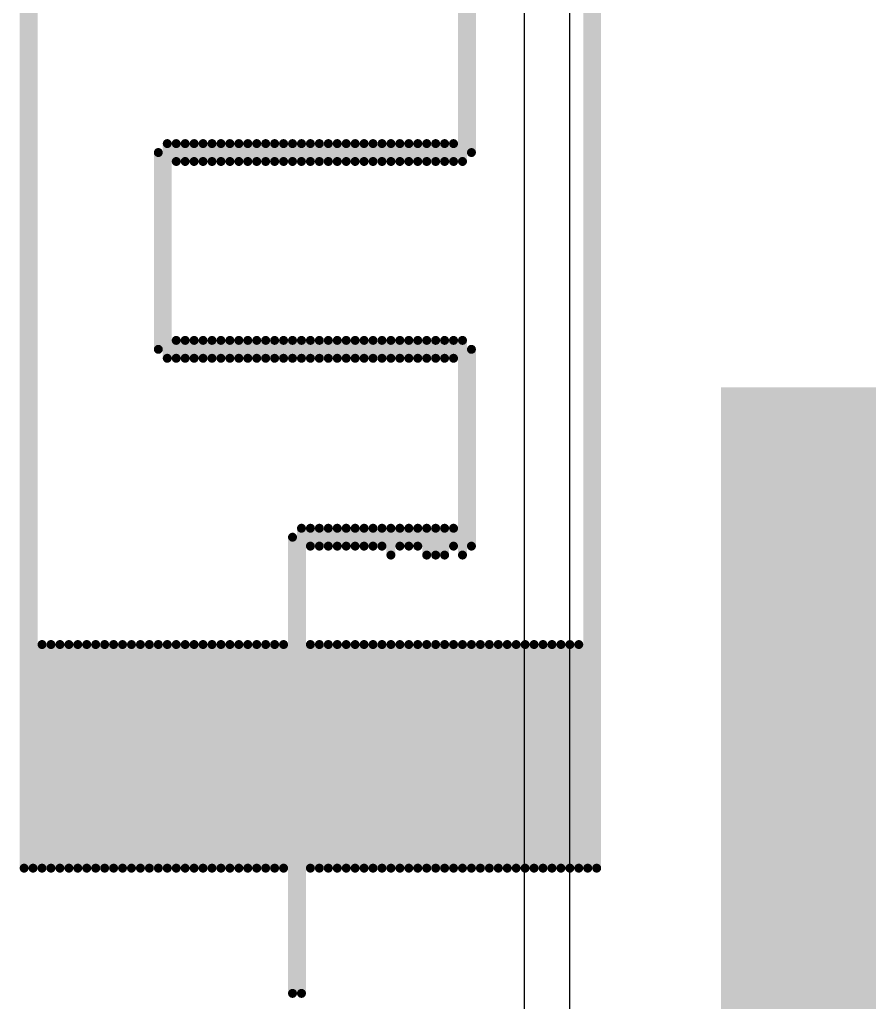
# Model space of a CAD drawing. Header units: millimetres. Extents: x 1.01 to 3.59, y 0.05 to 3.22.
# Drawn here: x 2.866 to 3.056, y 1.936 to 2.1557 of the extents above; entities that cross this region are included whole.
import ezdxf

# ---------------------------------------------------------------- set-up
doc = ezdxf.new("R2010")
doc.units = ezdxf.units.MM
doc.header["$MEASUREMENT"] = 0
for name, color, linetype in [('BottomOverlay', 54, 'Continuous'), ('TopLayer', 1, 'Continuous'), ('TopPaste', 8, 'Continuous'), ('TopSolder', 216, 'Continuous')]:
    doc.layers.add(name, color=color, linetype=linetype)

# ---------------------------------------------------------------- blocks, each defined once
blk = doc.blocks.new('INDUCTOR_SS1260_103MLD_122')
at = {"layer": 'TopLayer', "const_width": 0.03937}
for points in [[(-0.26406, 0.21185, 1), (-0.22469, 0.21185, 1)], [(-0.18531, 0.21185, 1), (-0.14594, 0.21185, 1)]]:
    blk.add_lwpolyline(points, format="xyb", close=True, dxfattribs=at)
at = {"layer": 'TopLayer'}
for points in [[(-0.24437, 0.25122), (-0.24437, -0.22122), (-0.16563, 0.25122), (-0.16563, -0.22122)], [(-0.1815, 0.25122), (-0.1815, -0.22122), (-0.1065, 0.25122), (-0.1065, -0.22122)]]:
    blk.add_solid(points, dxfattribs=at)
at = {"layer": 'TopPaste', "const_width": 0.03937}
for points in [[(-0.26406, 0.21185, 1), (-0.22469, 0.21185, 1)], [(-0.18531, 0.21185, 1), (-0.14594, 0.21185, 1)]]:
    blk.add_lwpolyline(points, format="xyb", close=True, dxfattribs=at)
at = {"layer": 'TopPaste'}
for points in [[(-0.24437, 0.25122), (-0.24437, -0.22122), (-0.16563, 0.25122), (-0.16563, -0.22122)], [(-0.1815, 0.25122), (-0.1815, -0.22122), (-0.1065, 0.25122), (-0.1065, -0.22122)]]:
    blk.add_solid(points, dxfattribs=at)
at = {"layer": 'TopSolder', "const_width": 0.04337}
for points in [[(-0.26606, 0.21185, 1), (-0.22269, 0.21185, 1)], [(-0.18731, 0.21185, 1), (-0.14394, 0.21185, 1)]]:
    blk.add_lwpolyline(points, format="xyb", close=True, dxfattribs=at)
at = {"layer": 'TopSolder'}
for points in [[(-0.24437, 0.25522), (-0.24437, -0.22522), (-0.16563, 0.25522), (-0.16563, -0.22522)], [(-0.1855, 0.25522), (-0.1855, -0.22522), (-0.1025, 0.25522), (-0.1025, -0.22522)]]:
    blk.add_solid(points, dxfattribs=at)
blk = doc.blocks.new('MEP_LOGO_BIG_B_165')
at = {"layer": 'BottomOverlay', "const_width": 0.002}
for points in [[(0.005, 0.001), (0.373, 0.001)], [(0.005, -0.001), (0.375, -0.001)], [(0.005, -0.003), (0.055, -0.003)], [(0.005, -0.005), (0.055, -0.005)], [(0.005, -0.007), (0.055, -0.007)], [(0.005, -0.009), (0.055, -0.009)], [(0.005, -0.011), (0.055, -0.011)], [(0.005, -0.013), (0.055, -0.013)], [(0.005, -0.015), (0.055, -0.015)], [(0.005, -0.017), (0.055, -0.017)], [(0.005, -0.019), (0.055, -0.019)], [(0.005, -0.021), (0.055, -0.021)], [(0.005, -0.023), (0.055, -0.023)], [(0.005, -0.025), (0.055, -0.025)], [(0.005, -0.027), (0.055, -0.027)], [(0.005, -0.029), (0.055, -0.029)], [(0.121, -0.029), (0.165, -0.029)], [(0.005, -0.031), (0.055, -0.031)], [(0.119, -0.031), (0.167, -0.031)], [(0.005, -0.033), (0.055, -0.033)], [(0.119, -0.033), (0.123, -0.033)], [(0.163, -0.033), (0.167, -0.033)], [(0.005, -0.035), (0.055, -0.035)], [(0.119, -0.035), (0.123, -0.035)], [(0.163, -0.035), (0.167, -0.035)], [(0.005, -0.037), (0.055, -0.037)], [(0.119, -0.037), (0.123, -0.037)], [(0.163, -0.037), (0.167, -0.037)], [(0.005, -0.039), (0.055, -0.039)], [(0.119, -0.039), (0.123, -0.039)], [(0.163, -0.039), (0.167, -0.039)], [(0.005, -0.041), (0.055, -0.041)], [(0.119, -0.041), (0.123, -0.041)], [(0.163, -0.041), (0.167, -0.041)], [(0.005, -0.043), (0.055, -0.043)], [(0.119, -0.043), (0.123, -0.043)], [(0.163, -0.043), (0.167, -0.043)], [(0.005, -0.045), (0.055, -0.045)], [(0.005, -0.047), (0.055, -0.047)], [(0.119, -0.045), (0.123, -0.045)], [(0.119, -0.047), (0.123, -0.047)], [(0.163, -0.045), (0.167, -0.045)], [(0.163, -0.047), (0.167, -0.047)], [(0.005, -0.049), (0.055, -0.049)], [(0.119, -0.049), (0.123, -0.049)], [(0.163, -0.049), (0.167, -0.049)], [(0.005, -0.051), (0.055, -0.051)], [(0.119, -0.051), (0.123, -0.051)], [(0.163, -0.051), (0.167, -0.051)], [(0.005, -0.053), (0.055, -0.053)], [(0.119, -0.053), (0.123, -0.053)], [(0.163, -0.053), (0.167, -0.053)], [(0.005, -0.055), (0.055, -0.055)], [(0.119, -0.055), (0.123, -0.055)], [(0.163, -0.055), (0.167, -0.055)], [(0.005, -0.057), (0.055, -0.057)], [(0.119, -0.057), (0.123, -0.057)], [(0.163, -0.057), (0.167, -0.057)], [(-0.023, -0.059), (0.079, -0.059)], [(0.119, -0.059), (0.123, -0.059)], [(0.163, -0.059), (0.167, -0.059)], [(-0.023, -0.061), (0.081, -0.061)], [(0.119, -0.061), (0.123, -0.061)], [(0.163, -0.061), (0.167, -0.061)], [(0.005, -0.063), (0.055, -0.063)], [(0.077, -0.063), (0.081, -0.063)], [(0.119, -0.063), (0.123, -0.063)], [(0.163, -0.063), (0.167, -0.063)], [(0.005, -0.065), (0.055, -0.065)], [(0.077, -0.065), (0.081, -0.065)], [(0.119, -0.065), (0.123, -0.065)], [(0.163, -0.065), (0.167, -0.065)], [(0.005, -0.067), (0.055, -0.067)], [(0.005, -0.069), (0.055, -0.069)], [(0.077, -0.067), (0.081, -0.067)], [(0.077, -0.069), (0.081, -0.069)], [(0.119, -0.067), (0.123, -0.067)], [(0.119, -0.069), (0.123, -0.069)], [(0.163, -0.067), (0.167, -0.067)], [(0.163, -0.069), (0.167, -0.069)], [(0.005, -0.071), (0.055, -0.071)], [(0.077, -0.071), (0.081, -0.071)], [(0.119, -0.071), (0.123, -0.071)], [(0.163, -0.071), (0.167, -0.071)], [(0.005, -0.073), (0.055, -0.073)], [(0.077, -0.073), (0.081, -0.073)], [(0.119, -0.073), (0.123, -0.073)], [(0.163, -0.073), (0.167, -0.073)], [(0.005, -0.075), (0.055, -0.075)], [(0.077, -0.075), (0.081, -0.075)], [(0.119, -0.075), (0.123, -0.075)], [(0.163, -0.075), (0.167, -0.075)], [(0.005, -0.077), (0.055, -0.077)], [(0.077, -0.077), (0.081, -0.077)], [(0.119, -0.077), (0.123, -0.077)], [(0.163, -0.077), (0.167, -0.077)], [(0.005, -0.079), (0.055, -0.079)], [(0.077, -0.079), (0.081, -0.079)], [(0.119, -0.079), (0.123, -0.079)], [(0.163, -0.079), (0.167, -0.079)], [(0.005, -0.081), (0.055, -0.081)], [(0.075, -0.081), (0.081, -0.081)], [(0.119, -0.081), (0.123, -0.081)], [(0.163, -0.081), (0.167, -0.081)], [(0.005, -0.083), (0.055, -0.083)], [(0.077, -0.083), (0.081, -0.083)], [(0.119, -0.083), (0.123, -0.083)], [(0.163, -0.083), (0.167, -0.083)], [(0.005, -0.085), (0.055, -0.085)], [(0.077, -0.085), (0.081, -0.085)], [(0.119, -0.085), (0.123, -0.085)], [(0.163, -0.085), (0.167, -0.085)], [(0.005, -0.087), (0.055, -0.087)], [(0.077, -0.087), (0.081, -0.087)], [(0.119, -0.087), (0.123, -0.087)], [(0.163, -0.087), (0.167, -0.087)], [(0.005, -0.089), (0.055, -0.089)], [(0.005, -0.091), (0.055, -0.091)], [(0.075, -0.089), (0.081, -0.089)], [(0.075, -0.091), (0.081, -0.091)], [(0.119, -0.089), (0.123, -0.089)], [(0.119, -0.091), (0.123, -0.091)], [(0.163, -0.089), (0.167, -0.089)], [(0.163, -0.091), (0.167, -0.091)], [(0.005, -0.093), (0.055, -0.093)], [(0.075, -0.093), (0.081, -0.093)], [(0.119, -0.093), (0.123, -0.093)], [(0.163, -0.093), (0.167, -0.093)], [(0.005, -0.095), (0.055, -0.095)], [(0.077, -0.095), (0.081, -0.095)], [(0.119, -0.095), (0.123, -0.095)], [(0.163, -0.095), (0.167, -0.095)], [(0.005, -0.097), (0.055, -0.097)], [(0.075, -0.097), (0.123, -0.097)], [(0.163, -0.097), (0.209, -0.097)], [(0.005, -0.099), (0.055, -0.099)], [(0.077, -0.099), (0.121, -0.099)], [(0.165, -0.099), (0.207, -0.099)], [(0.005, -0.101), (0.055, -0.101)], [(0.005, -0.103), (0.055, -0.103)], [(0.005, -0.105), (0.055, -0.105)], [(0.005, -0.107), (0.055, -0.107)], [(0.005, -0.109), (0.055, -0.109)], [(0.005, -0.111), (0.055, -0.111)], [(0.005, -0.113), (0.055, -0.113)], [(0.005, -0.115), (0.055, -0.115)], [(0.005, -0.117), (0.055, -0.117)], [(0.005, -0.119), (0.055, -0.119)], [(0.005, -0.121), (0.055, -0.121)], [(0.005, -0.123), (0.055, -0.123)], [(0.005, -0.125), (0.375, -0.125)], [(0.005, -0.127), (0.373, -0.127)]]:
    blk.add_lwpolyline(points, dxfattribs=at)
at = {"layer": 'BottomOverlay', "const_width": 0.001}
for points in [[(0.0045, 0.001, 1), (0.0055, 0.001, 1)], [(0.0045, -0.001, 1), (0.0055, -0.001, 1)], [(0.0045, -0.003, 1), (0.0055, -0.003, 1)], [(0.0545, -0.003, 1), (0.0555, -0.003, 1)], [(0.0045, -0.005, 1), (0.0055, -0.005, 1)], [(0.0545, -0.005, 1), (0.0555, -0.005, 1)], [(0.0045, -0.007, 1), (0.0055, -0.007, 1)], [(0.0545, -0.007, 1), (0.0555, -0.007, 1)], [(0.0045, -0.009, 1), (0.0055, -0.009, 1)], [(0.0545, -0.009, 1), (0.0555, -0.009, 1)], [(0.0045, -0.011, 1), (0.0055, -0.011, 1)], [(0.0545, -0.011, 1), (0.0555, -0.011, 1)], [(0.0045, -0.013, 1), (0.0055, -0.013, 1)], [(0.0545, -0.013, 1), (0.0555, -0.013, 1)], [(0.0045, -0.015, 1), (0.0055, -0.015, 1)], [(0.0545, -0.015, 1), (0.0555, -0.015, 1)], [(0.0045, -0.017, 1), (0.0055, -0.017, 1)], [(0.0545, -0.017, 1), (0.0555, -0.017, 1)], [(0.0045, -0.019, 1), (0.0055, -0.019, 1)], [(0.0545, -0.019, 1), (0.0555, -0.019, 1)], [(0.0045, -0.021, 1), (0.0055, -0.021, 1)], [(0.0545, -0.021, 1), (0.0555, -0.021, 1)], [(0.0045, -0.023, 1), (0.0055, -0.023, 1)], [(0.0045, -0.025, 1), (0.0055, -0.025, 1)], [(0.0545, -0.023, 1), (0.0555, -0.023, 1)], [(0.0545, -0.025, 1), (0.0555, -0.025, 1)], [(0.0045, -0.027, 1), (0.0055, -0.027, 1)], [(0.0545, -0.027, 1), (0.0555, -0.027, 1)], [(0.0045, -0.029, 1), (0.0055, -0.029, 1)], [(0.0545, -0.029, 1), (0.0555, -0.029, 1)], [(0.1205, -0.029, 1), (0.1215, -0.029, 1)], [(0.1645, -0.029, 1), (0.1655, -0.029, 1)], [(0.0045, -0.031, 1), (0.0055, -0.031, 1)], [(0.0545, -0.031, 1), (0.0555, -0.031, 1)], [(0.1185, -0.031, 1), (0.1195, -0.031, 1)], [(0.1665, -0.031, 1), (0.1675, -0.031, 1)], [(0.0045, -0.033, 1), (0.0055, -0.033, 1)], [(0.0545, -0.033, 1), (0.0555, -0.033, 1)], [(0.1185, -0.033, 1), (0.1195, -0.033, 1)], [(0.1225, -0.033, 1), (0.1235, -0.033, 1)], [(0.1625, -0.033, 1), (0.1635, -0.033, 1)], [(0.1665, -0.033, 1), (0.1675, -0.033, 1)], [(0.0045, -0.035, 1), (0.0055, -0.035, 1)], [(0.0545, -0.035, 1), (0.0555, -0.035, 1)], [(0.1185, -0.035, 1), (0.1195, -0.035, 1)], [(0.1225, -0.035, 1), (0.1235, -0.035, 1)], [(0.1625, -0.035, 1), (0.1635, -0.035, 1)], [(0.1665, -0.035, 1), (0.1675, -0.035, 1)], [(0.0045, -0.037, 1), (0.0055, -0.037, 1)], [(0.0545, -0.037, 1), (0.0555, -0.037, 1)], [(0.1185, -0.037, 1), (0.1195, -0.037, 1)], [(0.1225, -0.037, 1), (0.1235, -0.037, 1)], [(0.1625, -0.037, 1), (0.1635, -0.037, 1)], [(0.1665, -0.037, 1), (0.1675, -0.037, 1)], [(0.0045, -0.039, 1), (0.0055, -0.039, 1)], [(0.0545, -0.039, 1), (0.0555, -0.039, 1)], [(0.1185, -0.039, 1), (0.1195, -0.039, 1)], [(0.1225, -0.039, 1), (0.1235, -0.039, 1)], [(0.1625, -0.039, 1), (0.1635, -0.039, 1)], [(0.1665, -0.039, 1), (0.1675, -0.039, 1)], [(0.0045, -0.041, 1), (0.0055, -0.041, 1)], [(0.0545, -0.041, 1), (0.0555, -0.041, 1)], [(0.1185, -0.041, 1), (0.1195, -0.041, 1)], [(0.1225, -0.041, 1), (0.1235, -0.041, 1)], [(0.1625, -0.041, 1), (0.1635, -0.041, 1)], [(0.1665, -0.041, 1), (0.1675, -0.041, 1)], [(0.0045, -0.043, 1), (0.0055, -0.043, 1)], [(0.0545, -0.043, 1), (0.0555, -0.043, 1)], [(0.1185, -0.043, 1), (0.1195, -0.043, 1)], [(0.1225, -0.043, 1), (0.1235, -0.043, 1)], [(0.1625, -0.043, 1), (0.1635, -0.043, 1)], [(0.1665, -0.043, 1), (0.1675, -0.043, 1)], [(0.0045, -0.045, 1), (0.0055, -0.045, 1)], [(0.0045, -0.047, 1), (0.0055, -0.047, 1)], [(0.0545, -0.045, 1), (0.0555, -0.045, 1)], [(0.0545, -0.047, 1), (0.0555, -0.047, 1)], [(0.1185, -0.045, 1), (0.1195, -0.045, 1)], [(0.1185, -0.047, 1), (0.1195, -0.047, 1)], [(0.1225, -0.045, 1), (0.1235, -0.045, 1)], [(0.1225, -0.047, 1), (0.1235, -0.047, 1)], [(0.1625, -0.045, 1), (0.1635, -0.045, 1)], [(0.1625, -0.047, 1), (0.1635, -0.047, 1)], [(0.1665, -0.045, 1), (0.1675, -0.045, 1)], [(0.1665, -0.047, 1), (0.1675, -0.047, 1)], [(0.0045, -0.049, 1), (0.0055, -0.049, 1)], [(0.0545, -0.049, 1), (0.0555, -0.049, 1)], [(0.1185, -0.049, 1), (0.1195, -0.049, 1)], [(0.1225, -0.049, 1), (0.1235, -0.049, 1)], [(0.1625, -0.049, 1), (0.1635, -0.049, 1)], [(0.1665, -0.049, 1), (0.1675, -0.049, 1)], [(0.0045, -0.051, 1), (0.0055, -0.051, 1)], [(0.0545, -0.051, 1), (0.0555, -0.051, 1)], [(0.1185, -0.051, 1), (0.1195, -0.051, 1)], [(0.1225, -0.051, 1), (0.1235, -0.051, 1)], [(0.1625, -0.051, 1), (0.1635, -0.051, 1)], [(0.1665, -0.051, 1), (0.1675, -0.051, 1)], [(0.0045, -0.053, 1), (0.0055, -0.053, 1)], [(0.0545, -0.053, 1), (0.0555, -0.053, 1)], [(0.1185, -0.053, 1), (0.1195, -0.053, 1)], [(0.1225, -0.053, 1), (0.1235, -0.053, 1)], [(0.1625, -0.053, 1), (0.1635, -0.053, 1)], [(0.1665, -0.053, 1), (0.1675, -0.053, 1)], [(0.0045, -0.055, 1), (0.0055, -0.055, 1)], [(0.0545, -0.055, 1), (0.0555, -0.055, 1)], [(0.1185, -0.055, 1), (0.1195, -0.055, 1)], [(0.1225, -0.055, 1), (0.1235, -0.055, 1)], [(0.1625, -0.055, 1), (0.1635, -0.055, 1)], [(0.1665, -0.055, 1), (0.1675, -0.055, 1)], [(0.0045, -0.057, 1), (0.0055, -0.057, 1)], [(0.0545, -0.057, 1), (0.0555, -0.057, 1)], [(0.1185, -0.057, 1), (0.1195, -0.057, 1)], [(0.1225, -0.057, 1), (0.1235, -0.057, 1)], [(0.1625, -0.057, 1), (0.1635, -0.057, 1)], [(0.1665, -0.057, 1), (0.1675, -0.057, 1)], [(-0.0235, -0.059, 1), (-0.0225, -0.059, 1)], [(0.0785, -0.059, 1), (0.0795, -0.059, 1)], [(0.1185, -0.059, 1), (0.1195, -0.059, 1)], [(0.1225, -0.059, 1), (0.1235, -0.059, 1)], [(0.1625, -0.059, 1), (0.1635, -0.059, 1)], [(0.1665, -0.059, 1), (0.1675, -0.059, 1)], [(-0.0235, -0.061, 1), (-0.0225, -0.061, 1)], [(0.0805, -0.061, 1), (0.0815, -0.061, 1)], [(0.1185, -0.061, 1), (0.1195, -0.061, 1)], [(0.1225, -0.061, 1), (0.1235, -0.061, 1)], [(0.1625, -0.061, 1), (0.1635, -0.061, 1)], [(0.1665, -0.061, 1), (0.1675, -0.061, 1)], [(0.0045, -0.063, 1), (0.0055, -0.063, 1)], [(0.0545, -0.063, 1), (0.0555, -0.063, 1)], [(0.0765, -0.063, 1), (0.0775, -0.063, 1)], [(0.0805, -0.063, 1), (0.0815, -0.063, 1)], [(0.1185, -0.063, 1), (0.1195, -0.063, 1)], [(0.1225, -0.063, 1), (0.1235, -0.063, 1)], [(0.1625, -0.063, 1), (0.1635, -0.063, 1)], [(0.1665, -0.063, 1), (0.1675, -0.063, 1)], [(0.0045, -0.065, 1), (0.0055, -0.065, 1)], [(0.0545, -0.065, 1), (0.0555, -0.065, 1)], [(0.0765, -0.065, 1), (0.0775, -0.065, 1)], [(0.0805, -0.065, 1), (0.0815, -0.065, 1)], [(0.1185, -0.065, 1), (0.1195, -0.065, 1)], [(0.1225, -0.065, 1), (0.1235, -0.065, 1)], [(0.1625, -0.065, 1), (0.1635, -0.065, 1)], [(0.1665, -0.065, 1), (0.1675, -0.065, 1)], [(0.0045, -0.067, 1), (0.0055, -0.067, 1)], [(0.0045, -0.069, 1), (0.0055, -0.069, 1)], [(0.0545, -0.067, 1), (0.0555, -0.067, 1)], [(0.0545, -0.069, 1), (0.0555, -0.069, 1)], [(0.0765, -0.067, 1), (0.0775, -0.067, 1)], [(0.0765, -0.069, 1), (0.0775, -0.069, 1)], [(0.0805, -0.067, 1), (0.0815, -0.067, 1)], [(0.0805, -0.069, 1), (0.0815, -0.069, 1)], [(0.1185, -0.067, 1), (0.1195, -0.067, 1)], [(0.1185, -0.069, 1), (0.1195, -0.069, 1)], [(0.1225, -0.067, 1), (0.1235, -0.067, 1)], [(0.1225, -0.069, 1), (0.1235, -0.069, 1)], [(0.1625, -0.067, 1), (0.1635, -0.067, 1)], [(0.1625, -0.069, 1), (0.1635, -0.069, 1)], [(0.1665, -0.067, 1), (0.1675, -0.067, 1)], [(0.1665, -0.069, 1), (0.1675, -0.069, 1)], [(0.0045, -0.071, 1), (0.0055, -0.071, 1)], [(0.0545, -0.071, 1), (0.0555, -0.071, 1)], [(0.0765, -0.071, 1), (0.0775, -0.071, 1)], [(0.0805, -0.071, 1), (0.0815, -0.071, 1)], [(0.1185, -0.071, 1), (0.1195, -0.071, 1)], [(0.1225, -0.071, 1), (0.1235, -0.071, 1)], [(0.1625, -0.071, 1), (0.1635, -0.071, 1)], [(0.1665, -0.071, 1), (0.1675, -0.071, 1)], [(0.0045, -0.073, 1), (0.0055, -0.073, 1)], [(0.0545, -0.073, 1), (0.0555, -0.073, 1)], [(0.0765, -0.073, 1), (0.0775, -0.073, 1)], [(0.0805, -0.073, 1), (0.0815, -0.073, 1)], [(0.1185, -0.073, 1), (0.1195, -0.073, 1)], [(0.1225, -0.073, 1), (0.1235, -0.073, 1)], [(0.1625, -0.073, 1), (0.1635, -0.073, 1)], [(0.1665, -0.073, 1), (0.1675, -0.073, 1)], [(0.0045, -0.075, 1), (0.0055, -0.075, 1)], [(0.0545, -0.075, 1), (0.0555, -0.075, 1)], [(0.0765, -0.075, 1), (0.0775, -0.075, 1)], [(0.0805, -0.075, 1), (0.0815, -0.075, 1)], [(0.1185, -0.075, 1), (0.1195, -0.075, 1)], [(0.1225, -0.075, 1), (0.1235, -0.075, 1)], [(0.1625, -0.075, 1), (0.1635, -0.075, 1)], [(0.1665, -0.075, 1), (0.1675, -0.075, 1)], [(0.0045, -0.077, 1), (0.0055, -0.077, 1)], [(0.0545, -0.077, 1), (0.0555, -0.077, 1)], [(0.0765, -0.077, 1), (0.0775, -0.077, 1)], [(0.0805, -0.077, 1), (0.0815, -0.077, 1)], [(0.1185, -0.077, 1), (0.1195, -0.077, 1)], [(0.1225, -0.077, 1), (0.1235, -0.077, 1)], [(0.1625, -0.077, 1), (0.1635, -0.077, 1)], [(0.1665, -0.077, 1), (0.1675, -0.077, 1)], [(0.0045, -0.079, 1), (0.0055, -0.079, 1)], [(0.0545, -0.079, 1), (0.0555, -0.079, 1)], [(0.0765, -0.079, 1), (0.0775, -0.079, 1)], [(0.0805, -0.079, 1), (0.0815, -0.079, 1)], [(0.1185, -0.079, 1), (0.1195, -0.079, 1)], [(0.1225, -0.079, 1), (0.1235, -0.079, 1)], [(0.1625, -0.079, 1), (0.1635, -0.079, 1)], [(0.1665, -0.079, 1), (0.1675, -0.079, 1)], [(0.0045, -0.081, 1), (0.0055, -0.081, 1)], [(0.0545, -0.081, 1), (0.0555, -0.081, 1)], [(0.0745, -0.081, 1), (0.0755, -0.081, 1)], [(0.0805, -0.081, 1), (0.0815, -0.081, 1)], [(0.1185, -0.081, 1), (0.1195, -0.081, 1)], [(0.1225, -0.081, 1), (0.1235, -0.081, 1)], [(0.1625, -0.081, 1), (0.1635, -0.081, 1)], [(0.1665, -0.081, 1), (0.1675, -0.081, 1)], [(0.0045, -0.083, 1), (0.0055, -0.083, 1)], [(0.0545, -0.083, 1), (0.0555, -0.083, 1)], [(0.0765, -0.083, 1), (0.0775, -0.083, 1)], [(0.0805, -0.083, 1), (0.0815, -0.083, 1)], [(0.1185, -0.083, 1), (0.1195, -0.083, 1)], [(0.1225, -0.083, 1), (0.1235, -0.083, 1)], [(0.1625, -0.083, 1), (0.1635, -0.083, 1)], [(0.1665, -0.083, 1), (0.1675, -0.083, 1)], [(0.0045, -0.085, 1), (0.0055, -0.085, 1)], [(0.0545, -0.085, 1), (0.0555, -0.085, 1)], [(0.0765, -0.085, 1), (0.0775, -0.085, 1)], [(0.0805, -0.085, 1), (0.0815, -0.085, 1)], [(0.1185, -0.085, 1), (0.1195, -0.085, 1)], [(0.1225, -0.085, 1), (0.1235, -0.085, 1)], [(0.1625, -0.085, 1), (0.1635, -0.085, 1)], [(0.1665, -0.085, 1), (0.1675, -0.085, 1)], [(0.0045, -0.087, 1), (0.0055, -0.087, 1)], [(0.0545, -0.087, 1), (0.0555, -0.087, 1)], [(0.0765, -0.087, 1), (0.0775, -0.087, 1)], [(0.0805, -0.087, 1), (0.0815, -0.087, 1)], [(0.1185, -0.087, 1), (0.1195, -0.087, 1)], [(0.1225, -0.087, 1), (0.1235, -0.087, 1)], [(0.1625, -0.087, 1), (0.1635, -0.087, 1)], [(0.1665, -0.087, 1), (0.1675, -0.087, 1)], [(0.0045, -0.089, 1), (0.0055, -0.089, 1)], [(0.0045, -0.091, 1), (0.0055, -0.091, 1)], [(0.0545, -0.089, 1), (0.0555, -0.089, 1)], [(0.0545, -0.091, 1), (0.0555, -0.091, 1)], [(0.0745, -0.089, 1), (0.0755, -0.089, 1)], [(0.0745, -0.091, 1), (0.0755, -0.091, 1)], [(0.0805, -0.089, 1), (0.0815, -0.089, 1)], [(0.0805, -0.091, 1), (0.0815, -0.091, 1)], [(0.1185, -0.089, 1), (0.1195, -0.089, 1)], [(0.1185, -0.091, 1), (0.1195, -0.091, 1)], [(0.1225, -0.089, 1), (0.1235, -0.089, 1)], [(0.1225, -0.091, 1), (0.1235, -0.091, 1)], [(0.1625, -0.089, 1), (0.1635, -0.089, 1)], [(0.1625, -0.091, 1), (0.1635, -0.091, 1)], [(0.1665, -0.089, 1), (0.1675, -0.089, 1)], [(0.1665, -0.091, 1), (0.1675, -0.091, 1)], [(0.0045, -0.093, 1), (0.0055, -0.093, 1)], [(0.0545, -0.093, 1), (0.0555, -0.093, 1)], [(0.0745, -0.093, 1), (0.0755, -0.093, 1)], [(0.0805, -0.093, 1), (0.0815, -0.093, 1)], [(0.1185, -0.093, 1), (0.1195, -0.093, 1)], [(0.1225, -0.093, 1), (0.1235, -0.093, 1)], [(0.1625, -0.093, 1), (0.1635, -0.093, 1)], [(0.1665, -0.093, 1), (0.1675, -0.093, 1)], [(0.0045, -0.095, 1), (0.0055, -0.095, 1)], [(0.0545, -0.095, 1), (0.0555, -0.095, 1)], [(0.0765, -0.095, 1), (0.0775, -0.095, 1)], [(0.0805, -0.095, 1), (0.0815, -0.095, 1)], [(0.1185, -0.095, 1), (0.1195, -0.095, 1)], [(0.1225, -0.095, 1), (0.1235, -0.095, 1)], [(0.1625, -0.095, 1), (0.1635, -0.095, 1)], [(0.1665, -0.095, 1), (0.1675, -0.095, 1)], [(0.0045, -0.097, 1), (0.0055, -0.097, 1)], [(0.0545, -0.097, 1), (0.0555, -0.097, 1)], [(0.0745, -0.097, 1), (0.0755, -0.097, 1)], [(0.1225, -0.097, 1), (0.1235, -0.097, 1)], [(0.1625, -0.097, 1), (0.1635, -0.097, 1)], [(0.0045, -0.099, 1), (0.0055, -0.099, 1)], [(0.0545, -0.099, 1), (0.0555, -0.099, 1)], [(0.0765, -0.099, 1), (0.0775, -0.099, 1)], [(0.1205, -0.099, 1), (0.1215, -0.099, 1)], [(0.1645, -0.099, 1), (0.1655, -0.099, 1)], [(0.0045, -0.101, 1), (0.0055, -0.101, 1)], [(0.0545, -0.101, 1), (0.0555, -0.101, 1)], [(0.0045, -0.103, 1), (0.0055, -0.103, 1)], [(0.0545, -0.103, 1), (0.0555, -0.103, 1)], [(0.0045, -0.105, 1), (0.0055, -0.105, 1)], [(0.0545, -0.105, 1), (0.0555, -0.105, 1)], [(0.0045, -0.107, 1), (0.0055, -0.107, 1)], [(0.0545, -0.107, 1), (0.0555, -0.107, 1)], [(0.0045, -0.109, 1), (0.0055, -0.109, 1)], [(0.0545, -0.109, 1), (0.0555, -0.109, 1)], [(0.0045, -0.111, 1), (0.0055, -0.111, 1)], [(0.0045, -0.113, 1), (0.0055, -0.113, 1)], [(0.0545, -0.111, 1), (0.0555, -0.111, 1)], [(0.0545, -0.113, 1), (0.0555, -0.113, 1)], [(0.0045, -0.115, 1), (0.0055, -0.115, 1)], [(0.0545, -0.115, 1), (0.0555, -0.115, 1)], [(0.0045, -0.117, 1), (0.0055, -0.117, 1)], [(0.0545, -0.117, 1), (0.0555, -0.117, 1)], [(0.0045, -0.119, 1), (0.0055, -0.119, 1)], [(0.0545, -0.119, 1), (0.0555, -0.119, 1)], [(0.0045, -0.121, 1), (0.0055, -0.121, 1)], [(0.0545, -0.121, 1), (0.0555, -0.121, 1)], [(0.0045, -0.123, 1), (0.0055, -0.123, 1)], [(0.0545, -0.123, 1), (0.0555, -0.123, 1)], [(0.0045, -0.125, 1), (0.0055, -0.125, 1)], [(0.0045, -0.127, 1), (0.0055, -0.127, 1)]]:
    blk.add_lwpolyline(points, format="xyb", close=True, dxfattribs=at)

msp = doc.modelspace()

# ---------------------------------------------------------------- linework, layer by layer
at = {"layer": 'TopLayer'}
for p, q in [((2.9788, 2.215), (2.9788, 1.913)), ((2.989, 1.913), (2.989, 2.215))]:
    msp.add_line(p, q, dxfattribs=at)

# ---------------------------------------------------------------- block references
at = {"rotation": 90}
for name, p in [('INDUCTOR_SS1260_103MLD_122', (3.278, 2.176)), ('MEP_LOGO_BIG_B_165', (2.868, 1.961))]:
    msp.add_blockref(name, p, dxfattribs=at)

doc.saveas('drawing.dxf')
